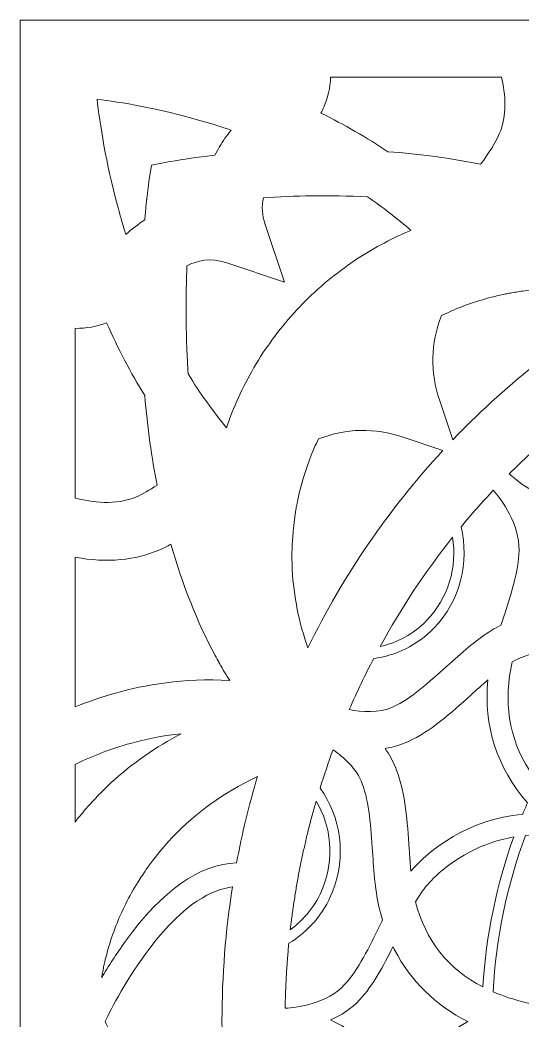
# Model space of a CAD drawing. Header units: millimetres. Extents: x -965 to 732, y -534 to 696.
# Drawn here: x 351.1 to 446.8, y 505 to 695.5 of the extents above; entities that cross this region are included whole.
import ezdxf

# ---------------------------------------------------------------- set-up
doc = ezdxf.new("R2010")
doc.units = ezdxf.units.MM
doc.header["$MEASUREMENT"] = 0
doc.layers.add('Layer 6', color=7, linetype='Continuous')

msp = doc.modelspace()

# ---------------------------------------------------------------- linework, layer by layer
at = {"layer": 'Layer 6', "lineweight": 0}
msp.add_lwpolyline([(351.0864273929942, 695.5072882605359), (351.0864273929942, 314.5886372062228), (732.004970811036, 314.5886372062228), (732.004970811036, 695.5072882605359), (351.0864273929942, 695.5072882605359)], dxfattribs=at)
for points, knots in [([(408.920687698526, 678.9441326950115), (409.6900717671213, 680.6752683765975), (410.1156225300742, 682.5889551746304), (410.2000093669204, 684.6475634485914), (410.2000093669204, 684.6475634485914), (442.7508108815802, 684.6475634485914), (442.7508108815802, 684.6475634485914), (443.4745141165527, 681.43707485168), (443.8435343097217, 677.3030670454026), (442.3065314073876, 673.8445844789801), (441.5351668313977, 672.1092294555497), (440.394954280279, 670.251771845742), (438.7602176434313, 668.0651194632204), (433.1589121842379, 669.1959030769585), (427.2651805026622, 670.0007640606314), (421.0753629654812, 670.4552474533617), (417.0744796997784, 673.1415043536252), (412.8277121354926, 675.591736437768), (408.3647678835462, 677.8074075590868), (408.565531057125, 678.1892149413052), (408.7531195510761, 678.567491853823), (408.920687698526, 678.9441326950115)], [0, 0, 0, 0, 1, 1, 1, 2, 2, 2, 3, 3, 3, 4, 4, 4, 5, 5, 5, 6, 6, 6, 7, 7, 7, 7]), ([(385.7320890778565, 676.2928360557285), (387.601300568508, 675.7509520105524), (389.4438613183387, 675.1636024042999), (391.2642059417396, 674.5431008264287), (390.4730793463048, 673.5473361516399), (389.7007245166199, 672.4875924770838), (389.0222715701782, 671.3393287328502), (388.825598574918, 671.0064312723925), (388.5097506998641, 670.47134983958), (388.1512788613014, 669.773694582304), (382.6827535066104, 669.1623205602555), (379.3182158779442, 668.5218416903903), (379.0597166083406, 668.4718123514076), (379.0597166083406, 668.4718123514076), (376.0851667185268, 667.8941930640947), (376.0851667185268, 667.8941930640947), (376.0851667185268, 667.8941930640947), (375.6246556945931, 664.7996072043214), (375.6246556945931, 664.7996072043214), (375.6052811657266, 664.6699270244278), (375.4585083459268, 663.6664125381004), (375.2643755666715, 661.9414767057428), (375.2629978223948, 661.9293353343242), (375.2616200781207, 661.9167634178136), (375.2602423338472, 661.9045359373682), (375.2427622033549, 661.748936943311), (375.2249806913046, 661.5875686450962), (375.2068116886791, 661.4205171517469), (375.2016882021553, 661.3736738463966), (375.1966077701417, 661.3269166500622), (375.191484283621, 661.2791261455229), (375.1770179687325, 661.1447099696874), (375.1623363813019, 661.0059883429947), (375.1475256303444, 660.8645112277505), (375.1399910913419, 660.7929546344676), (375.1325857158616, 660.7230341125071), (375.1249650678386, 660.6496692298616), (375.1124792603478, 660.5285138426772), (375.0997781803111, 660.4023641324915), (375.0870771002745, 660.2764727493612), (375.0668414812391, 660.076613720462), (375.0465197531794, 659.8703826242876), (375.0259396980713, 659.6585544420055), (375.018319050049, 659.5798508002941), (375.01074145654, 659.5032137749937), (375.0030346994972, 659.4228740619562), (374.9892572567489, 659.278297022093), (374.9753506504713, 659.128811768252), (374.9614440441969, 658.9790681873584), (374.9543831047848, 658.9026894891101), (374.9473221653766, 658.8269135539821), (374.9401751169485, 658.74915711146), (374.9254935295173, 658.588391576366), (374.9108119420899, 658.4246122256721), (374.8960442456395, 658.2580773864271), (374.8901457779626, 658.1916012251542), (374.8842903647922, 658.1244361917445), (374.8783918971153, 658.0570128312861), (374.8628061650049, 657.8788532747163), (374.8472634874009, 657.6993159738798), (374.8317208098007, 657.5149565680744), (374.8304722290495, 657.5002319261336), (374.8292236483015, 657.4850767391079), (374.8279750675504, 657.4700937701183), (373.5520977598478, 656.6361279386323), (372.360693398004, 655.6943536176251), (371.2142379431357, 654.725799392271), (371.1822053887428, 654.8291302128989), (371.1497422892613, 654.9321165974582), (371.1178819529002, 655.0355335271057), (370.9751562569087, 655.4988000395867), (370.8333347055964, 655.9624109881394), (370.6951297330044, 656.4283468801516), (370.5747923814832, 656.8340064601374), (370.4568660824407, 657.2415604384973), (370.3398439280811, 657.6498032889943), (370.2245439540633, 658.0520185082884), (370.1120425231032, 658.454750381687), (370.000402182316, 658.8579128001703), (369.9158000729278, 659.1632553751243), (369.8296049467196, 659.4674785328602), (369.7468541811999, 659.7741988520916), (367.4088221464553, 668.439693687991), (366.2794162769913, 675.9107703464574), (365.7527735278568, 680.4467350449765), (370.1377891192448, 679.8971011882485), (377.3588913008023, 678.7204214683522), (385.7320890778565, 676.2928360557285)], [0, 0, 0, 0, 1, 1, 1, 2, 2, 2, 3, 3, 3, 4, 4, 4, 5, 5, 5, 6, 6, 6, 7, 7, 7, 8, 8, 8, 9, 9, 9, 10, 10, 10, 11, 11, 11, 12, 12, 12, 13, 13, 13, 14, 14, 14, 15, 15, 15, 16, 16, 16, 17, 17, 17, 18, 18, 18, 19, 19, 19, 20, 20, 20, 21, 21, 21, 22, 22, 22, 23, 23, 23, 24, 24, 24, 25, 25, 25, 26, 26, 26, 27, 27, 27, 28, 28, 28, 29, 29, 29, 29]), ([(397.4148869306092, 661.7011464387717), (403.1195232104336, 662.0640098372085), (409.903449911717, 662.2247753723025), (417.2166456871596, 661.8441735163219), (420.1467633241056, 659.8557440913664), (422.9180959333484, 657.7245459159168), (425.4844890816811, 655.4870031042327), (422.059761249998, 654.0649987943574), (418.65535514637, 652.2636842637584), (415.3418801648988, 650.1186225365304), (411.8506761719428, 647.8241616644879), (408.5148128460021, 645.1175830361718), (405.414199355022, 642.0620045611803), (402.3738621760756, 638.9965235492167), (399.6569504656928, 635.6659989823385), (397.3323514376315, 632.1536982801736), (394.9264654973405, 628.4624630402852), (392.9418248691451, 624.6409448573867), (391.4331948879772, 620.7941106234417), (391.0643038583336, 619.8507002311087), (390.7164234288829, 618.8957512304704), (390.3919646521115, 617.936410669955), (387.8080052642738, 621.0526098930453), (385.3587203793198, 624.4788876870383), (383.0888866861904, 628.1547955218614), (383.0884130865961, 628.1623731153777), (383.0880255960177, 628.1698645998744), (383.0875089419131, 628.1774421933872), (383.0359726951237, 628.9660285728128), (382.9902057524883, 629.7579732039067), (382.9487012062039, 630.5524149965064), (382.9447401914114, 630.6293103488556), (382.9400903044826, 630.7069806823617), (382.9361723442036, 630.7837038166784), (382.8960024876831, 631.5723763051204), (382.8613866627745, 632.364062609169), (382.8311623977398, 633.157987747661), (382.8280624731202, 633.2387580057793), (382.82435978538, 633.3206476811333), (382.8213890242865, 633.401331830239), (382.7916814133563, 634.2078288852412), (382.7674417250183, 635.0170814287948), (382.7479380326257, 635.8284005887585), (382.7461727977732, 635.9012488172995), (382.7441922903753, 635.9745275909283), (382.7425562190496, 636.04711749242), (382.7236122352672, 636.8729029672728), (382.7099209015356, 637.7008411675558), (382.7015683268697, 638.5308459842461), (382.7008364002231, 638.6054163931361), (382.7006211276772, 638.6784368397163), (382.6999322555401, 638.7527489215504), (382.6927852071153, 639.5560599429169), (382.6902880456168, 640.3610931446258), (382.6930004796581, 641.1678485266766), (382.6932157522001, 641.240524537185), (382.6936893517945, 641.3123394575239), (382.6939907333531, 641.38475714098), (382.6977795301098, 642.2244922766201), (382.7063043228113, 643.065777374567), (382.7207706377005, 643.9086985438396), (382.7210289647522, 643.9235954038129), (382.7212442372949, 643.9386644818187), (382.7215025643471, 643.9534752327794), (382.7492296678826, 645.5471809229334), (382.7989145708009, 647.1463975901866), (382.8649601869852, 648.7481975279544), (384.8238542190424, 649.7158906631319), (387.2364997171836, 650.368166468351), (390.4224041896882, 649.3055811962274), (390.4224041896882, 649.3055811962274), (401.4109480913461, 645.6397481164129), (401.4109480913461, 645.6397481164129), (401.4109480913461, 645.6397481164129), (397.7461483197371, 656.6291531082401), (397.7461483197371, 656.6291531082401), (397.152512755229, 658.4082515124052), (397.046598664086, 660.045958910339), (397.4148869306092, 661.7011464387717)], [0, 0, 0, 0, 1, 1, 1, 2, 2, 2, 3, 3, 3, 4, 4, 4, 5, 5, 5, 6, 6, 6, 7, 7, 7, 8, 8, 8, 9, 9, 9, 10, 10, 10, 11, 11, 11, 12, 12, 12, 13, 13, 13, 14, 14, 14, 15, 15, 15, 16, 16, 16, 17, 17, 17, 18, 18, 18, 19, 19, 19, 20, 20, 20, 21, 21, 21, 22, 22, 22, 23, 23, 23, 24, 24, 24, 25, 25, 25, 26, 26, 26, 26]), ([(444.4181397814316, 643.5644346931093), (444.7911640438995, 643.6289303469875), (445.1665993588467, 643.6861067343983), (445.5833670020491, 643.7495690800713), (445.9811906614665, 643.8099315011215), (446.3793587569515, 643.870638358243), (446.7771824163722, 643.9384061547664), (446.7771824163722, 643.9384061547664), (449.1386361037922, 644.2142133368296), (449.1386361037922, 644.2142133368296), (449.1386361037922, 644.2142133368296), (451.5366000145022, 644.3773899244065), (451.5366000145022, 644.3773899244065), (457.001078245381, 644.6277088373765), (462.453501213857, 644.0249457170461), (467.78674930254, 642.5852890586464), (455.4431939063801, 635.497483635692), (444.108491755617, 626.649696010401), (434.0526807281596, 616.2471239707219), (433.8501092652225, 616.0376207318992), (433.6511974355122, 615.824931459437), (433.4515536791591, 615.6129310591155), (433.4515536791591, 615.6129310591155), (430.9628739188382, 623.0741912896154), (430.9628739188382, 623.0741912896154), (429.1214756407388, 628.594382054622), (429.2367325602464, 633.8985252954948), (431.3071377695646, 639.2594143786972), (431.8852306564688, 639.5409908649076), (432.4695233926154, 639.817573028124), (433.0675935715064, 640.082530474015), (435.8079269345648, 641.3004564131536), (438.8289756936607, 642.3064680609799), (442.0346421856102, 643.0696522803397), (442.511686140843, 643.1790968411902), (442.9925188928324, 643.2752806133897), (443.4947066810855, 643.3761142725186), (443.8026325265585, 643.4379405468621), (444.1105583720314, 643.4997668211985), (444.4181397814316, 643.5644346931093)], [0, 0, 0, 0, 1, 1, 1, 2, 2, 2, 3, 3, 3, 4, 4, 4, 5, 5, 5, 6, 6, 6, 7, 7, 7, 8, 8, 8, 9, 9, 9, 10, 10, 10, 11, 11, 11, 12, 12, 12, 13, 13, 13, 13]), ([(361.5841929511778, 636.829417913594), (363.7383391797115, 636.8228736282869), (365.7350350703161, 637.1850481545865), (367.554389440018, 637.9041445571434), (369.7291157236592, 633.0346796350387), (372.1542470292911, 628.4073532692819), (374.8255640150716, 624.0525619429324), (375.0835896850803, 621.0094692754352), (375.4158843824174, 618.026136265867), (375.821070362805, 615.1064378200047), (376.2030499630591, 612.3472465821841), (376.6521945967239, 609.6430790063473), (377.1614863788954, 607.0030626483169), (375.7392667964739, 606.0471664484893), (374.4467704484524, 605.312656531855), (373.2360776667581, 604.7743029563869), (369.4060777456714, 603.0719276865389), (364.6543669045805, 603.7648469478654), (361.5841929511778, 604.5402586476637), (361.5841929511778, 604.5402586476637), (361.5841929511778, 636.829417913594), (361.5841929511778, 636.829417913594)], [0, 0, 0, 0, 1, 1, 1, 2, 2, 2, 3, 3, 3, 4, 4, 4, 5, 5, 5, 6, 6, 6, 7, 7, 7, 7]), ([(484.6492628663249, 634.7677097150101), (484.6505545015825, 634.7485074041793), (484.651157264703, 634.7287884392408), (484.6524488999606, 634.7095000193904), (484.6628680910408, 634.5502844466062), (484.6719956468634, 634.3901216746326), (484.6785399321709, 634.2284089403493), (484.6818120748231, 634.1451415207284), (484.6826731649958, 634.0608407928954), (484.6849119994421, 633.9770567191736), (484.6875813789738, 633.8769980411979), (484.6913701757337, 633.777456017323), (484.6923173749224, 633.6766223581975), (484.6933506831277, 633.5708804850872), (484.6911118486814, 633.4640191947555), (484.6900785404723, 633.3575884495081), (484.6893896683353, 633.2763015372783), (484.6902507585086, 633.1954451701366), (484.6883563601299, 633.113813821842), (484.6868063978201, 633.052590310619), (484.6828453830316, 632.9909362543114), (484.6806065485815, 632.929454416033), (484.629371683354, 631.4878172502421), (484.3823249130357, 630.008894880001), (483.7991946486243, 628.6518167690886), (482.2968075712014, 625.1542407088609), (479.279203172794, 621.570297304393), (476.3594186179116, 618.1020844190307), (473.9369997463248, 615.2252682637263), (471.4322606542992, 612.2505461558765), (469.6890697103037, 609.1992731317491), (469.3674525310991, 608.6362062683445), (469.0645210086239, 608.0689200630954), (468.7777779813802, 607.4981894971586), (468.4227505035047, 607.3762591288173), (468.068067461698, 607.2539843244078), (467.7151066002369, 607.1319678470467), (463.4881871644119, 605.6708700433693), (459.1172934518443, 604.160087336771), (455.280620081924, 604.0642480006362), (450.4343184854494, 603.9434370495203), (446.0204563733041, 607.4957784446796), (444.2156113730009, 609.1697377388477), (446.8028213762392, 611.7596386488792), (449.4782070130797, 614.2303646791134), (452.2288088764373, 616.5932822198267), (456.4118342407501, 615.2977720562019), (461.0336711566633, 615.420132969628), (465.3744267132122, 617.2756961810541), (472.2276496460811, 620.2052110548796), (476.6220080658338, 626.6975726239571), (477.3868283565155, 633.8168078381802), (479.6650576788209, 635.0318921797518), (481.975384137288, 636.1917806412963), (484.3251485256218, 637.2805430546493), (484.4672284039858, 636.5174449443132), (484.5876088100179, 635.6652240011819), (484.6492628663249, 634.7677097150101)], [0, 0, 0, 0, 1, 1, 1, 2, 2, 2, 3, 3, 3, 4, 4, 4, 5, 5, 5, 6, 6, 6, 7, 7, 7, 8, 8, 8, 9, 9, 9, 10, 10, 10, 11, 11, 11, 12, 12, 12, 13, 13, 13, 14, 14, 14, 15, 15, 15, 16, 16, 16, 17, 17, 17, 18, 18, 18, 19, 19, 19, 19]), ([(405.8667883493741, 576.0412738823721), (405.775168355084, 576.3032175126601), (405.6859594132727, 576.5647305978669), (405.5991615239446, 576.8255548109405), (403.9480211193272, 581.7591709508442), (403.0368154994202, 586.8052454671945), (402.8722181130631, 591.8561420885171), (402.8306705122691, 593.1344304487023), (402.8346315270578, 594.4130632449593), (402.8890524259247, 595.6904044059552), (402.8890524259247, 595.6904044059552), (402.9832556907299, 597.145732905485), (402.9832556907299, 597.145732905485), (402.9832556907299, 597.145732905485), (403.0491290888784, 598.1629387255515), (403.0491290888784, 598.1629387255515), (403.0491290888784, 598.1629387255515), (403.3152059519981, 600.4938237118681), (403.3152059519981, 600.4938237118681), (403.3809932411308, 600.8886335556818), (403.4402362449553, 601.2854239068972), (403.5032680455403, 601.7063247829207), (403.5590666886807, 602.0801240265454), (403.6148653318173, 602.4537510521305), (403.6778971324024, 602.8260864424619), (403.738862316573, 603.1195459730457), (403.7970720121929, 603.4134360487142), (403.8552817078121, 603.7067233612661), (403.8552817078121, 603.7067233612661), (403.8838699015209, 603.8520753822821), (403.8838699015209, 603.8520753822821), (403.9727344072602, 604.2985506364082), (404.0609100408624, 604.7433898192149), (404.1532189072896, 605.1508576885589), (404.906156153601, 608.3526492747365), (405.8970987234253, 611.3563901213763), (407.0991806033977, 614.0805349892039), (407.3565174012699, 614.6655596519901), (407.6256080799901, 615.238098507289), (407.8996500271971, 615.8048680584335), (413.2322522982494, 617.8478044912647), (418.5100461798634, 617.9519964020653), (424.0066430741555, 616.1179604449363), (424.0066430741555, 616.1179604449363), (431.557456682535, 613.5996161281914), (431.557456682535, 613.5996161281914), (421.2167539717056, 602.3957996835597), (412.5909984472348, 589.7899562210397), (405.8667883493741, 576.0412738823721)], [0, 0, 0, 0, 1, 1, 1, 2, 2, 2, 3, 3, 3, 4, 4, 4, 5, 5, 5, 6, 6, 6, 7, 7, 7, 8, 8, 8, 9, 9, 9, 10, 10, 10, 11, 11, 11, 12, 12, 12, 13, 13, 13, 14, 14, 14, 15, 15, 15, 16, 16, 16, 16]), ([(435.0337638155178, 599.0680306052326), (436.9998910050157, 601.445931114939), (439.0438176915496, 603.7650191659018), (441.1661466382325, 606.0215059613677), (442.7817240187518, 604.1483765104301), (446.1998214561116, 599.5777098779829), (446.0690218589999, 594.5616012996117), (445.9656910383721, 590.592922806338), (444.4932268444226, 586.0758159825809), (443.0689837000969, 581.7074194315124), (442.9217372807021, 581.2557776363526), (442.7740603162231, 580.8019831157594), (442.6271583328965, 580.347327504993), (441.9803073957636, 580.0330295922524), (441.3961438231464, 579.7156317548889), (440.8883589487783, 579.4052948569373), (437.9382640198446, 577.6019998189369), (435.0625672817655, 575.0106350556259), (432.2815904625955, 572.5046904373555), (428.9309163856975, 569.4855360766412), (425.4658895339676, 566.3633092223481), (422.0842162108819, 564.8083525899235), (419.3504271331311, 563.5514192660064), (416.1099725982334, 563.8286903013561), (413.7585075568088, 564.3280364920424), (415.1916414571564, 567.6319533726062), (416.7454571450973, 570.8643136598834), (418.4037661253975, 574.0305422219667), (422.5992127154398, 574.5645042375579), (426.6582195677421, 576.4875769184689), (429.872518488669, 579.804668478664), (434.9249004905329, 585.0187416875565), (436.6422587293709, 592.3853681081664), (435.0337638155178, 599.0680306052326)], [0, 0, 0, 0, 1, 1, 1, 2, 2, 2, 3, 3, 3, 4, 4, 4, 5, 5, 5, 6, 6, 6, 7, 7, 7, 8, 8, 8, 9, 9, 9, 10, 10, 10, 11, 11, 11, 11]), ([(428.4827835329838, 581.2389002689815), (425.9619851092534, 578.6374607506518), (422.8636750344853, 576.9895924886866), (419.6101104017209, 576.290042833036), (423.6168490805904, 583.6234311730078), (428.2310438212304, 590.566315120027), (433.4239557391491, 597.0783956540432), (434.2990386263407, 591.4821706268602), (432.6552820699457, 585.5449538916023), (428.4827835329838, 581.2389002689815)], [0, 0, 0, 0, 1, 1, 1, 2, 2, 2, 3, 3, 3, 3]), ([(361.5841929511778, 593.2783186164288), (367.6216836369496, 592.1869729325607), (373.1238776173599, 592.6895912658989), (377.7027246064408, 594.7246917781686), (378.4033936793169, 595.0359758753092), (379.1060002050806, 595.3856645941185), (379.8204467207044, 595.7696247017711), (382.0169585856984, 588.0136994144387), (384.8254902903682, 580.9404464153997), (388.220725783664, 574.6095392535534), (388.467643390456, 574.1473921582905), (388.7164984501363, 573.6876561155137), (388.9695728516575, 573.2335171588554), (389.0025095507334, 573.1746185910988), (389.0362642854724, 573.1168394405605), (389.0692440390547, 573.05811309084), (389.6898317259453, 571.9504066937085), (390.3347882646969, 570.8746467419508), (390.9914986842996, 569.8147308493551), (382.2871256271334, 570.3833086898652), (374.6046943859797, 568.919799833702), (369.4961908321613, 567.5006371213938), (366.8005480490268, 566.7520914349589), (364.1491653007268, 565.8482911905354), (361.5841929511778, 564.8116247325827), (361.5841929511778, 564.8116247325827), (361.5841929511778, 593.2783186164288), (361.5841929511778, 593.2783186164288)], [0, 0, 0, 0, 1, 1, 1, 2, 2, 2, 3, 3, 3, 4, 4, 4, 5, 5, 5, 6, 6, 6, 7, 7, 7, 8, 8, 8, 9, 9, 9, 9]), ([(454.731244552251, 576.1670791564858), (458.6696557259798, 576.4912796062056), (462.5076637856685, 575.980911461322), (466.2042808391284, 574.6525937621474), (459.4618586841294, 567.3682875619724), (453.886515093617, 559.2696483862304), (449.5754671479943, 550.5821957509385), (445.0042408069365, 556.4420865887553), (443.2178231363111, 563.1927752094074), (444.2652101669026, 570.7484109227521), (444.381887885194, 571.5905571108681), (444.5578086073136, 572.4632720000909), (444.7692062445147, 573.3575141436107), (445.8693350481366, 573.9673382033494), (449.4519007083272, 575.7336063639518), (454.731244552251, 576.1670791564858)], [0, 0, 0, 0, 1, 1, 1, 2, 2, 2, 3, 3, 3, 4, 4, 4, 5, 5, 5, 5]), ([(447.6732759037567, 546.5376552135243), (447.3625084607209, 545.8350917422705), (447.0599213743139, 545.1289116922928), (446.7652563174892, 544.4195456086827), (436.4286007304681, 543.4028564427208), (428.9344468554019, 537.6687708790179), (425.4809586119773, 533.5338158735516), (425.4515954371148, 533.8583607593398), (425.4239113880889, 534.1866944418806), (425.3972175927581, 534.5174391769114), (425.3945912677333, 534.5501606034449), (425.3918788336921, 534.5826237029264), (425.3892525086668, 534.6153451294532), (425.3633336944928, 534.9397177972126), (425.3384912430343, 535.2668459535191), (425.3143807182224, 535.5966434893538), (425.3112377390925, 535.6398702159837), (425.3081808689831, 535.6833552696625), (425.305037889857, 535.7266681053121), (425.2559557500605, 536.405034942734), (425.2095429897943, 537.0933043171352), (425.1631302295288, 537.7905290293231), (424.8217940853856, 542.9095378832374), (424.4690915509768, 548.2025730608935), (422.7630997024083, 552.7902892787479), (422.7137161810493, 552.9231554922701), (422.6535690325418, 553.0532662172448), (422.6006119869687, 553.1852713405976), (422.5715071391585, 553.2573445879852), (422.5420148007705, 553.3292456173403), (422.5118335902454, 553.4010605376757), (422.0079236216499, 554.6080506316298), (421.3646031542209, 555.7773249760525), (420.5686975083344, 556.8950200191794), (422.1190042538224, 557.1383641017574), (423.576657696819, 557.5720091123277), (424.9265026502908, 558.1925106901986), (429.2705303494951, 560.1899815619568), (433.1382029656037, 563.6752440327261), (436.8784342362694, 567.0456370745624), (437.9923404826395, 568.0492376699095), (439.0789501705622, 569.0251111617276), (440.1435159500836, 569.9333890750481), (439.2867312290429, 561.1925488490983), (441.8620366606523, 553.2478725960941), (447.6732759037567, 546.5376552135243)], [0, 0, 0, 0, 1, 1, 1, 2, 2, 2, 3, 3, 3, 4, 4, 4, 5, 5, 5, 6, 6, 6, 7, 7, 7, 8, 8, 8, 9, 9, 9, 10, 10, 10, 11, 11, 11, 12, 12, 12, 13, 13, 13, 14, 14, 14, 15, 15, 15, 15]), ([(361.5841929511778, 553.8707852264479), (364.1251839394372, 555.1124772543266), (367.8317896388932, 556.6922332836964), (372.3412327601216, 557.9392640706449), (374.7486256082121, 558.6049728825402), (378.0103060158448, 559.3294080441594), (381.7898460528576, 559.7119042985188), (376.9813032604247, 557.2394560879386), (372.4608381849962, 554.0958741973807), (368.4500523823177, 550.4018834689451), (368.4500523823177, 550.4018834689451), (366.2708053752726, 548.2827405558982), (366.2708053752726, 548.2827405558982), (366.2101846271708, 548.2248752963471), (366.1512860594145, 548.1644267662807), (366.10754267868, 548.1170668068258), (366.10754267868, 548.1170668068258), (365.4889354991872, 547.456955081042), (365.4889354991872, 547.456955081042), (365.0129248521598, 546.9497729697976), (364.5365697690641, 546.4418158773931), (364.071236640169, 545.9309310784018), (364.0336931086733, 545.8899431862185), (363.9964940132501, 545.847663658781), (363.9623948424428, 545.8072785297185), (363.3689314959672, 545.1085038552208), (362.6793704863084, 544.2933097894843), (361.9877428602389, 543.4366972864726), (361.9877428602389, 543.4366972864726), (361.9102447447654, 543.3362080634154), (361.9102447447654, 543.3362080634154), (361.8031251273815, 543.1935254219303), (361.6954027468764, 543.0514455435624), (361.5841929511778, 542.9054046504125), (361.5841929511778, 542.9054046504125), (361.5841929511778, 553.8707852264479), (361.5841929511778, 553.8707852264479)], [0, 0, 0, 0, 1, 1, 1, 2, 2, 2, 3, 3, 3, 4, 4, 4, 5, 5, 5, 6, 6, 6, 7, 7, 7, 8, 8, 8, 9, 9, 9, 10, 10, 10, 11, 11, 11, 12, 12, 12, 12]), ([(410.5454572166337, 529.5964810625344), (413.270743028934, 536.3864353950205), (412.1410573051622, 543.8432179566308), (408.2091043077212, 549.3768417283138), (408.9662178413679, 551.8139852418416), (409.7794744542167, 554.2354569142428), (410.6647827872044, 556.6352291143181), (412.6673340909763, 555.2735872254891), (415.1493404024603, 553.1001095225951), (416.2308696583688, 550.1913469219171), (417.5597040116444, 546.6171338363922), (417.8755518866984, 541.8749380416991), (418.1810666796887, 537.2890301132101), (418.434916062366, 533.4832698804611), (418.6970319106901, 529.548001685858), (419.5502000530103, 526.1148351704854), (419.7058851560907, 525.4884781794474), (419.8781892994868, 524.8731431426068), (420.0631514684125, 524.2664190074873), (419.8947222307897, 523.9188830141087), (419.7267235382511, 523.5713470207301), (419.5598442629375, 523.2253609896577), (417.5696926576398, 519.100652957239), (415.5120315828646, 514.8355872267978), (412.8646959583736, 511.9616126690572), (409.5178106782323, 508.328156579711), (403.9720455351232, 507.6128489739107), (401.5517793889634, 507.4771411628211), (401.5518654979793, 507.4839437751738), (401.5518654979793, 507.4907463875372), (401.5519946615055, 507.4975489998896), (401.5678817751746, 508.497705234556), (401.594833897557, 509.4962253978927), (401.630138594606, 510.4932817079358), (401.6328079741376, 510.568713206995), (401.6347023725157, 510.6443169240867), (401.6375009155728, 510.7197484231459), (401.6729778306575, 511.6808972730232), (401.7188308823089, 512.6402378335351), (401.7723045819872, 513.5982867587927), (401.7785044312226, 513.7091951729334), (401.7839723538146, 513.8201896960934), (401.790387475596, 513.9310981102341), (401.8442917203546, 514.8595255335775), (401.9078401750436, 515.7862307765754), (401.9786217871701, 516.7117304933352), (401.9894715233389, 516.8530353905397), (401.9997615508923, 516.9944263967673), (402.0109987776357, 517.1356451849624), (402.0822755166152, 518.0344511063917), (402.1625506478912, 518.9316209564952), (402.2497575550493, 519.8274991713408), (405.8560462494772, 521.9819467814367), (408.8310912661408, 525.3252154828544), (410.5454572166337, 529.5964810625344)], [0, 0, 0, 0, 1, 1, 1, 2, 2, 2, 3, 3, 3, 4, 4, 4, 5, 5, 5, 6, 6, 6, 7, 7, 7, 8, 8, 8, 9, 9, 9, 10, 10, 10, 11, 11, 11, 12, 12, 12, 13, 13, 13, 14, 14, 14, 15, 15, 15, 16, 16, 16, 17, 17, 17, 18, 18, 18, 18]), ([(371.1491395261407, 520.2257533758424), (369.3975098984598, 517.805745556735), (367.8847897389732, 515.414584258381), (366.633539610187, 513.2774445607446), (366.6847744754145, 513.5789983389425), (366.7309289086278, 513.8808965532118), (366.7878039144799, 514.1821058953376), (367.3127244832721, 517.1005127059459), (368.1738146551734, 520.1206142658529), (369.3479972135777, 523.160865335783), (370.4171267710082, 525.9404644106788), (371.8320701414755, 528.7678539901143), (373.5473617639024, 531.5538251322821), (373.8063776876106, 531.967320632829), (374.0771044376565, 532.3736690849477), (374.3681529157576, 532.8101556930818), (374.5379598976545, 533.0656411470892), (374.7077668795553, 533.3209543830569), (374.8758516811098, 533.5779036903507), (375.0928464044291, 533.8854850997551), (375.3160409769838, 534.1887610582982), (375.5561129169103, 534.51476979738), (375.7961848568362, 534.8402618823574), (376.0359123606939, 535.1667872755434), (376.2708177595895, 535.4974459015506), (376.2708177595895, 535.4974459015506), (377.7377709764374, 537.3517174777191), (377.7377709764374, 537.3517174777191), (377.7377709764374, 537.3517174777191), (379.3097771942586, 539.1524292452009), (379.3097771942586, 539.1524292452009), (383.669261462051, 543.926313158219), (388.8650795592982, 547.8444456584023), (394.7521808465467, 550.7983293840849), (394.7521808465467, 550.7983293840849), (394.7552807711657, 550.7997071283622), (394.7552807711657, 550.7997071283622), (395.2536797626634, 551.0513176765934), (395.7610340919474, 551.2967283755858), (396.2763104508123, 551.5358531163226), (394.662153869076, 546.137851046713), (393.3396915830721, 540.6553760312377), (392.3022931984722, 535.1082331438519), (385.2783376117731, 534.9197405052217), (378.1643550475995, 529.9174954786182), (371.1491395261407, 520.2257533758424)], [0, 0, 0, 0, 1, 1, 1, 2, 2, 2, 3, 3, 3, 4, 4, 4, 5, 5, 5, 6, 6, 6, 7, 7, 7, 8, 8, 8, 9, 9, 9, 10, 10, 10, 11, 11, 11, 12, 12, 12, 13, 13, 13, 14, 14, 14, 15, 15, 15, 15]), ([(402.99208186499, 526.0827165070759), (403.0192492599152, 526.2767201228083), (403.0473207995195, 526.4704654114846), (403.0753062301047, 526.6642107001612), (403.1974949254983, 527.5117817563633), (403.3262279061988, 528.3579750682912), (403.4628829164777, 529.2024461998736), (403.4953890704656, 529.4032524279623), (403.5293160232404, 529.6037142199787), (403.5626402128909, 529.8043482300313), (403.7020507117206, 530.6439111476355), (403.847359678231, 531.4821824299789), (404.0010642739168, 532.3184732049316), (404.0378328242558, 532.5182461248112), (404.0764957729728, 532.7176746086222), (404.114039304468, 532.9172753104696), (404.2716188059264, 533.7551160477283), (404.4345370664514, 534.591751258742), (404.6065398282882, 535.4263198533523), (404.6458485946359, 535.6170513264291), (404.6874392499362, 535.8071800363853), (404.7275229974408, 535.9976531824101), (404.9052089544123, 536.8428131861292), (405.0879322888879, 537.6868537726268), (405.2803428878009, 538.5284833066419), (405.3181878008548, 538.6938987286654), (405.3584007118816, 538.8586252785486), (405.3968053335502, 539.0238684825358), (405.5983865427916, 539.8915029397414), (405.8050481840472, 540.7578457616927), (406.0223012344188, 541.6214330950932), (406.0518366273132, 541.7390580125699), (406.0835247456411, 541.8560801669369), (406.1134045746043, 541.9735328663811), (406.3452961578969, 542.886030121546), (406.5833875904287, 543.7968913053816), (406.8328454132296, 544.7047386736172), (406.840250788706, 544.7316907959964), (406.8482158727973, 544.7584707003433), (406.8556643027839, 544.7853367137066), (407.0499262455647, 545.4909140005635), (407.2560281782095, 546.1932191447654), (407.4608384755934, 546.8959548340517), (410.312812179439, 542.0809969198374), (410.9780258644847, 535.9743176387508), (408.7296978983974, 530.3726677434856), (407.3928338792693, 527.0418848495551), (405.2004121925932, 524.3438310139412), (402.5287292434896, 522.4192083707238), (402.5494599893786, 522.5991762166486), (402.5667463745798, 522.7797468257013), (402.5881014108441, 522.9595424535901), (402.6096286651409, 523.1407158257597), (402.6314573010002, 523.3218891979293), (402.6536303729245, 523.5029764610791), (402.759027809966, 524.3644110690492), (402.8718306224847, 525.2243818237255), (402.99208186499, 526.0827165070759)], [0, 0, 0, 0, 1, 1, 1, 2, 2, 2, 3, 3, 3, 4, 4, 4, 5, 5, 5, 6, 6, 6, 7, 7, 7, 8, 8, 8, 9, 9, 9, 10, 10, 10, 11, 11, 11, 12, 12, 12, 13, 13, 13, 14, 14, 14, 15, 15, 15, 16, 16, 16, 17, 17, 17, 18, 18, 18, 19, 19, 19, 19]), ([(439.1749617247295, 511.5221122453235), (432.5556754643128, 514.9509733098315), (428.2658103369193, 520.365938855829), (426.3857921646093, 527.7011354851627), (426.8801440322979, 528.54827599628), (427.3857761812396, 529.3496926192682), (427.915174418921, 530.0763666153342), (428.2203447758425, 530.4950286569115), (431.0564313660165, 534.2521372949483), (436.6328513192444, 537.1860437286507), (439.3313787544527, 538.6058092040759), (442.1514490674277, 539.5589499153559), (445.0725252575677, 540.0548517453541), (441.7794581131689, 530.9620839661487), (439.7846135664354, 521.3752226463141), (439.1749617247295, 511.5221122453235)], [0, 0, 0, 0, 1, 1, 1, 2, 2, 2, 3, 3, 3, 4, 4, 4, 5, 5, 5, 5]), ([(447.3137707569919, 540.34271418982), (449.8995814887013, 540.5696114501148), (452.5580682309159, 540.4512976604939), (455.2799312097869, 539.9739092691962), (455.2799312097869, 539.9739092691962), (460.2093280078495, 539.1088580825024), (460.2093280078495, 539.1088580825024), (456.263123968062, 529.0211867186878), (454.0905934643569, 518.1852279954905), (453.8626628958567, 507.0127552331154), (453.8626628958567, 507.0127552331154), (447.2993474966098, 508.5748589139571), (447.2993474966098, 508.5748589139571), (445.0731280206882, 509.1045154786947), (443.0153808368963, 509.781160135771), (441.1221018759393, 510.5991957990819), (441.6783230724778, 520.8924093869307), (443.7805455636469, 530.8954355868472), (447.3137707569919, 540.34271418982)], [0, 0, 0, 0, 1, 1, 1, 2, 2, 2, 3, 3, 3, 4, 4, 4, 5, 5, 5, 6, 6, 6, 6]), ([(391.5513795140681, 479.3398142697285), (379.7152215016985, 480.6058751494714), (369.3426584545112, 500.7077668854392), (367.2811224739633, 504.9467415836737), (368.4249946583165, 507.3080230530577), (371.4887534899377, 513.2714169295346), (375.7986820183347, 518.9292960130288), (382.4025978191838, 527.5987518637243), (387.8316421894907, 530.1201961050814), (391.518098378924, 530.5466940672269), (390.1982624179448, 522.1639812437755), (389.5277745555937, 513.6451300641395), (389.5277745555937, 505.0478335698514), (389.5277745555937, 496.3792388093323), (390.2092843721455, 487.7903809987228), (391.5513795140681, 479.3398142697285)], [0, 0, 0, 0, 1, 1, 1, 2, 2, 2, 3, 3, 3, 4, 4, 4, 5, 5, 5, 5]), ([(422.0699221140259, 519.1794427079664), (422.1509076446931, 519.0148883761159), (422.2382652426327, 518.8551561492304), (422.3217909893092, 518.692496215758), (422.3404335915291, 518.6562443195204), (422.3591623027687, 518.6199924232789), (422.3779340685147, 518.5839127450805), (425.4236961155468, 512.7073167579285), (430.1278317246371, 508.0723266896387), (436.3121813392291, 504.9183256080009), (429.4430067109268, 501.0689081035372), (424.9499243029662, 495.5439813425853), (422.2971638103928, 490.7158487487397), (420.4245510135592, 494.583004710744), (418.4202775294418, 498.433799959485), (415.7493480342429, 501.3497096085945), (414.1160321961796, 503.133027354597), (412.1451690107356, 504.373858292303), (410.1639727432248, 505.2366706445537), (412.147580063215, 506.0937998016628), (414.1215431732812, 507.3289475442376), (415.7600255523721, 509.1077015123303), (418.3128995850088, 511.8793785576452), (420.2623216251719, 515.5022432378825), (422.0699221140259, 519.1794427079664)], [0, 0, 0, 0, 1, 1, 1, 2, 2, 2, 3, 3, 3, 4, 4, 4, 5, 5, 5, 6, 6, 6, 7, 7, 7, 8, 8, 8, 8])]:
    msp.add_open_spline(points, degree=3, knots=knots, dxfattribs=at)

doc.saveas('drawing.dxf')
